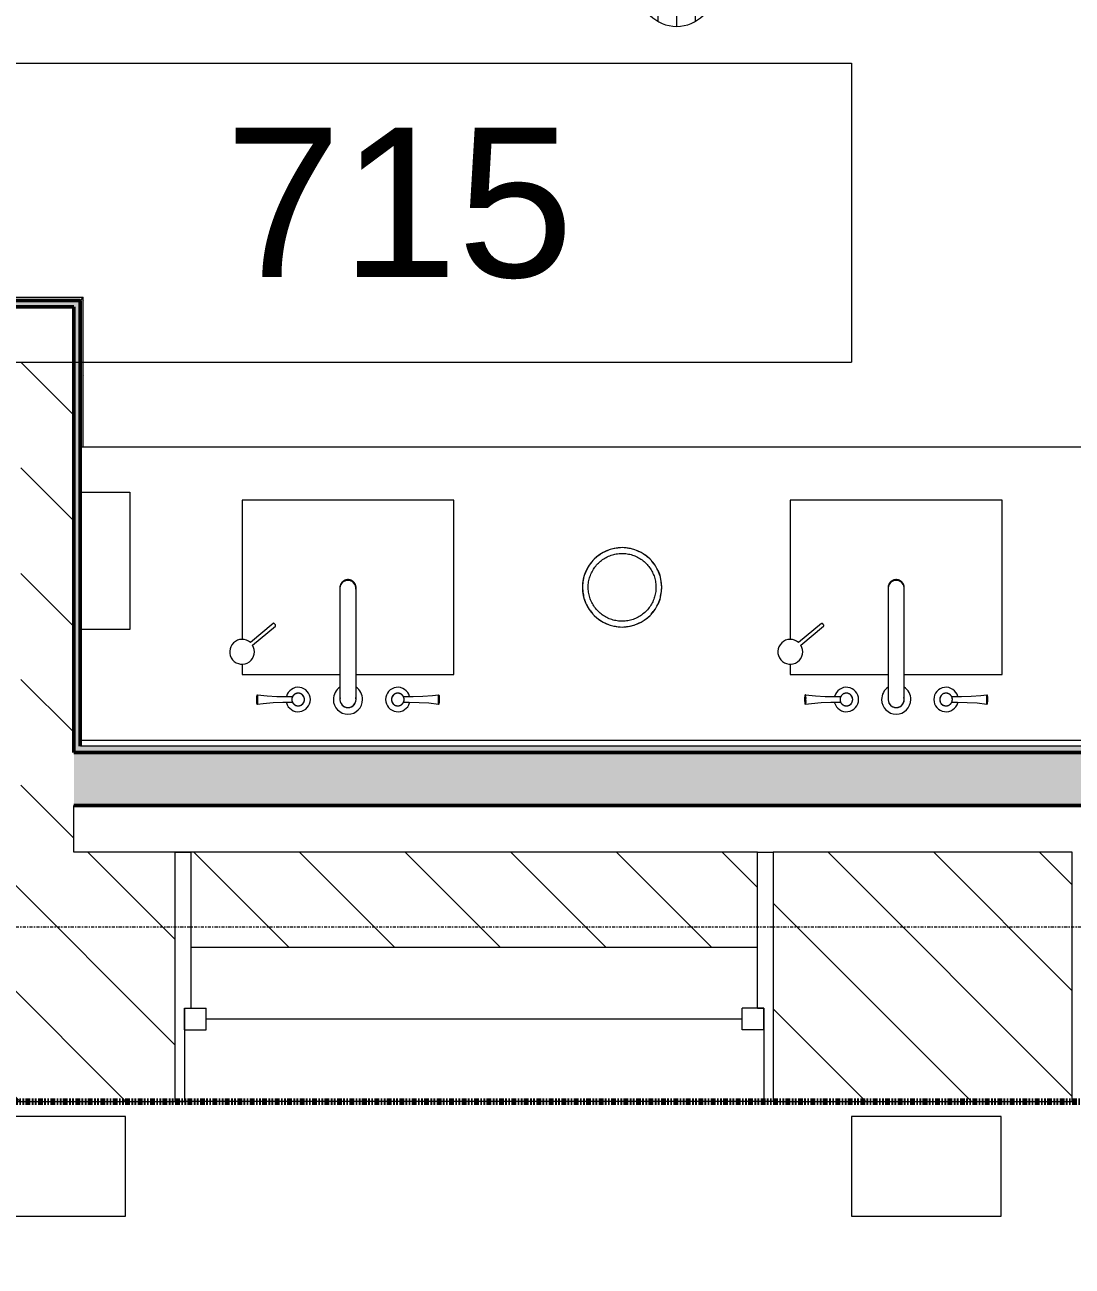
# Model space of a CAD drawing. Header units: inches. Extents: x -1106 to 1409, y -1111 to 918.
# Drawn here: x 201.2 to 285.3, y -256.5 to -156.9 of the extents above; entities that cross this region are included whole.
import ezdxf

# ---------------------------------------------------------------- set-up
doc = ezdxf.new("R2010")
doc.units = ezdxf.units.IN
doc.header["$MEASUREMENT"] = 0
doc.linetypes.add('Double Dash 3_8_', pattern=[1, 0.375, -0.125, 0.125, -0.125, 0.125, -0.125])
doc.linetypes.add('Grid Line 1_4_', pattern=[0.4375, 0.25, -0.0625, 0.0625, -0.0625])
for name, color, linetype, lineweight in [('A-AREA-IDEN', 2, 'Continuous', 9), ('A-DETL', 90, 'Continuous', 13), ('A-GLAZ', 151, 'Continuous', 13), ('A-WALL', 113, 'Continuous', 13), ('A-WALL-PATT', 111, 'Continuous', 13), ('I-WALL', 2, 'Continuous', 13), ('M-EQPM', 50, 'Continuous', 13), ('P-SANR-FIXT', 6, 'Continuous', 9), ('Q-CASE', 31, 'Continuous', 9), ('Q-SPCQ', 91, 'Continuous', 13), ('S-GRID', 1, 'Continuous', 9)]:
    doc.layers.add(name, color=color, linetype=linetype, lineweight=lineweight)
doc.styles.add('Arial_3', font='arial.ttf', dxfattribs={"height": 12})
pattern_1 = [(135, (0, 0), (-4.24264, -4.24264), [])]

# ---------------------------------------------------------------- blocks, each defined once
blk = doc.blocks.new('Double Hung - 48_ x 88_-2956991-7TH FLOOR TELECOM UNDERFLOOR ROUTING PLAN')
at = {"layer": 'A-GLAZ', "color": 133, "lineweight": 20}
for p, q in [((-22.75, 10), (-24, 10)), ((-22.75, 10), (-22.75, -2.5)), ((22.75, 10), (24, 10)), ((22.75, -2.5), (22.75, 10)), ((-23.25, -2.5), (-21.5, -2.5)), ((-23.25, -4.25), (-23.25, -2.5)), ((-23.25, -2.5), (-22.75, -2.5)), ((-23.25, -2.5), (-23.25, -10)), ((-21.5, -4.25), (-21.5, -2.5)), ((21.5, -4.25), (21.5, -2.5)), ((23.25, -2.5), (21.5, -2.5)), ((22.75, -2.5), (23.25, -2.5)), ((23.25, -4.25), (23.25, -2.5)), ((23.25, -2.5), (23.25, -10)), ((-21.5, -3.375), (21.5, -3.375)), ((-23.25, -4.25), (-21.5, -4.25)), ((23.25, -4.25), (21.5, -4.25)), ((-24, -10), (-23.25, -10)), ((24, -10), (23.25, -10))]:
    blk.add_line(p, q, dxfattribs=at)
blk = doc.blocks.new('Circular_Waste-Receptacle_Bobrick_B-529 - B-529-2568144-7TH FLOOR TELECOM UNDERFLOOR ROUTING PLAN')
at = {"layer": 'Q-SPCQ', "color": 53, "lineweight": 9, "flags": 128}
for points in [[(-0.966, 3.023), (-1.086, 2.982), (-1.204, 2.936), (-1.321, 2.885), (-1.435, 2.83)], [(-0.134, 3.17), (-0.219, 3.166), (-0.346, 3.154), (-0.472, 3.138), (-0.597, 3.117), (-0.693, 3.096)], [(0.664, 3.103), (0.539, 3.127), (0.414, 3.146), (0.288, 3.16), (0.161, 3.169)], [(1.47, 2.812), (1.383, 2.856), (1.267, 2.909), (1.15, 2.958), (1.031, 3.001), (0.95, 3.027)], [(-2.719, 0), (-2.717, 0.109), (-2.71, 0.217), (-2.699, 0.325), (-2.684, 0.433), (-2.665, 0.54), (-2.641, 0.646), (-2.613, 0.751), (-2.581, 0.855), (-2.544, 0.958), (-2.504, 1.059), (-2.46, 1.158), (-2.412, 1.255), (-2.359, 1.351), (-2.303, 1.444), (-2.244, 1.535), (-2.181, 1.624), (-2.114, 1.71), (-2.044, 1.793), (-1.971, 1.873), (-1.894, 1.95), (-1.815, 2.024), (-1.732, 2.095), (-1.647, 2.163), (-1.559, 2.227), (-1.469, 2.288), (-1.376, 2.345), (-1.281, 2.398), (-1.185, 2.447), (-1.086, 2.493), (-0.985, 2.534), (-0.883, 2.571), (-0.78, 2.605), (-0.675, 2.634), (-0.569, 2.659), (-0.462, 2.679), (-0.355, 2.696), (-0.247, 2.708), (-0.138, 2.715), (-0.029, 2.719), (0.079, 2.718), (0.188, 2.712), (0.296, 2.703), (0.404, 2.689), (0.511, 2.67), (0.618, 2.648), (0.723, 2.621), (0.827, 2.59), (0.93, 2.555), (1.032, 2.515), (1.131, 2.472), (1.229, 2.425), (1.325, 2.374), (1.419, 2.319), (1.511, 2.26), (1.6, 2.198), (1.687, 2.132), (1.771, 2.063), (1.852, 1.991), (1.93, 1.915), (2.005, 1.836), (2.077, 1.755), (2.145, 1.67), (2.21, 1.583), (2.272, 1.494), (2.33, 1.402), (2.384, 1.307), (2.434, 1.211), (2.481, 1.113), (2.523, 1.012), (2.562, 0.911), (2.596, 0.808), (2.626, 0.703), (2.652, 0.598), (2.674, 0.491), (2.692, 0.384), (2.705, 0.276), (2.714, 0.167), (2.718, 0.059), (2.719, 0)], [(-2.34, 2.143), (-2.424, 2.048), (-2.504, 1.95), (-2.58, 1.848), (-2.652, 1.743)], [(-1.701, 2.678), (-1.763, 2.638), (-1.867, 2.566), (-1.969, 2.489), (-2.067, 2.408), (-2.149, 2.334)], [(2.118, 2.363), (2.022, 2.446), (1.922, 2.525), (1.82, 2.6), (1.715, 2.67)], [(2.68, 1.698), (2.619, 1.792), (2.545, 1.895), (2.467, 1.995), (2.386, 2.092), (2.336, 2.146)], [(-2.812, 1.468), (-2.841, 1.413), (-2.895, 1.299), (-2.945, 1.182), (-2.99, 1.063), (-3.03, 0.944)], [(3.027, 0.95), (3.012, 0.998), (2.97, 1.118), (2.923, 1.236), (2.871, 1.352), (2.815, 1.465)], [(-3.096, 0.697), (-3.121, 0.573), (-3.142, 0.448), (-3.157, 0.322), (-3.167, 0.195), (-3.17, 0.134)], [(3.171, 0.128), (3.163, 0.254), (3.15, 0.38), (3.133, 0.506), (3.11, 0.63), (3.097, 0.691)], [(-3.171, -0.128), (-3.163, -0.254), (-3.15, -0.38), (-3.133, -0.506), (-3.11, -0.63), (-3.097, -0.691)], [(-3.027, -0.95), (-3.012, -0.998), (-2.97, -1.118), (-2.923, -1.236), (-2.871, -1.352), (-2.815, -1.465)], [(2.719, 0), (2.717, -0.109), (2.71, -0.217), (2.699, -0.325), (2.684, -0.433), (2.665, -0.54), (2.641, -0.646), (2.613, -0.751), (2.581, -0.855), (2.544, -0.958), (2.504, -1.059), (2.46, -1.158), (2.412, -1.255), (2.359, -1.351), (2.303, -1.444), (2.244, -1.535), (2.181, -1.624), (2.114, -1.71), (2.044, -1.793), (1.971, -1.873), (1.894, -1.95), (1.815, -2.024), (1.732, -2.095), (1.647, -2.163), (1.559, -2.227), (1.469, -2.288), (1.376, -2.345), (1.281, -2.398), (1.185, -2.447), (1.086, -2.493), (0.985, -2.534), (0.883, -2.571), (0.78, -2.605), (0.675, -2.634), (0.569, -2.659), (0.462, -2.679), (0.355, -2.696), (0.247, -2.708), (0.138, -2.715), (0.029, -2.719), (-0.079, -2.718), (-0.188, -2.712), (-0.296, -2.703), (-0.404, -2.689), (-0.511, -2.67), (-0.618, -2.648), (-0.723, -2.621), (-0.827, -2.59), (-0.93, -2.555), (-1.032, -2.515), (-1.131, -2.472), (-1.229, -2.425), (-1.325, -2.374), (-1.419, -2.319), (-1.511, -2.26), (-1.6, -2.198), (-1.687, -2.132), (-1.771, -2.063), (-1.852, -1.991), (-1.93, -1.915), (-2.005, -1.836), (-2.077, -1.755), (-2.145, -1.67), (-2.21, -1.583), (-2.272, -1.494), (-2.33, -1.402), (-2.384, -1.307), (-2.434, -1.211), (-2.481, -1.113), (-2.523, -1.012), (-2.562, -0.911), (-2.596, -0.808), (-2.626, -0.703), (-2.652, -0.598), (-2.674, -0.491), (-2.692, -0.384), (-2.705, -0.276), (-2.714, -0.167), (-2.718, -0.059), (-2.719, 0)], [(2.812, -1.468), (2.841, -1.413), (2.895, -1.299), (2.945, -1.182), (2.99, -1.063), (3.03, -0.944)], [(3.096, -0.697), (3.121, -0.573), (3.142, -0.448), (3.157, -0.322), (3.167, -0.195), (3.17, -0.134)], [(-2.68, -1.698), (-2.619, -1.792), (-2.545, -1.895), (-2.467, -1.995), (-2.386, -2.092), (-2.336, -2.146)], [(2.34, -2.143), (2.424, -2.048), (2.504, -1.95), (2.58, -1.848), (2.652, -1.743)], [(-2.118, -2.363), (-2.022, -2.446), (-1.922, -2.525), (-1.82, -2.6), (-1.715, -2.67)], [(-1.47, -2.812), (-1.383, -2.856), (-1.267, -2.909), (-1.15, -2.958), (-1.031, -3.001), (-0.95, -3.027)], [(0.966, -3.023), (1.086, -2.982), (1.204, -2.936), (1.321, -2.885), (1.435, -2.83)], [(1.701, -2.678), (1.763, -2.638), (1.867, -2.566), (1.969, -2.489), (2.067, -2.408), (2.149, -2.334)], [(-0.664, -3.103), (-0.539, -3.127), (-0.414, -3.146), (-0.288, -3.16), (-0.161, -3.169)], [(0.134, -3.17), (0.219, -3.166), (0.346, -3.154), (0.472, -3.138), (0.597, -3.117), (0.693, -3.096)]]:
    blk.add_lwpolyline(points, dxfattribs=at)
at = {"layer": 'Q-SPCQ', "color": 53, "lineweight": 9}
for start, end in [(360, 180), (180, 360)]:
    blk.add_arc((0, 0), 3.187, start, end, dxfattribs=at)
blk = doc.blocks.new('Faucet-Bath_Deck-Mount_Transitional_Nexus_TB794DD_TOTO - TB794DD-V2-7TH FLOOR TELECOM UNDERFLOOR ROUTING PLAN')
at = {"layer": 'P-SANR-FIXT', "color": 53}
for p, q in [((-7.267, 0.314), (-7.267, 0.231)), ((-7.267, 0.231), (-7.267, 0.275)), ((7.267, 0.229), (7.267, 0.315)), ((-7.267, -0.231), (-7.267, -0.314)), ((7.267, -0.229), (7.267, -0.275)), ((7.267, -0.315), (7.267, -0.229)), ((-0.646, -1.855), (-0.646, -6.874)), ((0.646, -6.874), (0.646, -1.855)), ((-0.646, -8.905), (-0.646, -8.915)), ((-0.646, -8.915), (-0.646, -8.979)), ((0.646, -8.915), (0.646, -8.905)), ((0.646, -8.979), (0.646, -8.915))]:
    blk.add_line(p, q, dxfattribs=at)
at = {"layer": 'P-SANR-FIXT', "color": 53, "flags": 128}
for points in [[(-7.328, 0), (-7.326, 0.079), (-7.321, 0.157), (-7.313, 0.235), (-7.302, 0.313), (-7.293, 0.367)], [(-7.293, 0.367), (-7.293, 0.368), (-7.292, 0.369), (-7.292, 0.37), (-7.292, 0.371), (-7.291, 0.372), (-7.291, 0.373), (-7.291, 0.374), (-7.29, 0.375), (-7.289, 0.376), (-7.289, 0.377), (-7.288, 0.378), (-7.288, 0.379), (-7.287, 0.38), (-7.286, 0.381), (-7.285, 0.381), (-7.285, 0.382), (-7.284, 0.383), (-7.283, 0.384), (-7.282, 0.384), (-7.281, 0.385), (-7.28, 0.385), (-7.279, 0.386), (-7.278, 0.387), (-7.277, 0.387), (-7.276, 0.387), (-7.275, 0.388), (-7.274, 0.388), (-7.273, 0.388), (-7.272, 0.389), (-7.271, 0.389), (-7.27, 0.389), (-7.269, 0.389), (-7.268, 0.389), (-7.267, 0.389), (-7.267, 0.389)], [(-7.267, 0.389), (-6.488, 0.306), (-5.707, 0.254), (-4.924, 0.233), (-4.451, 0.236)], [(-3.491, 0), (-3.491, 0.02), (-3.493, 0.041), (-3.495, 0.061), (-3.497, 0.081), (-3.501, 0.101), (-3.506, 0.121), (-3.511, 0.141), (-3.517, 0.16), (-3.524, 0.179), (-3.531, 0.198), (-3.539, 0.217), (-3.548, 0.235), (-3.558, 0.253), (-3.569, 0.27), (-3.58, 0.287), (-3.592, 0.304), (-3.604, 0.32), (-3.617, 0.336), (-3.631, 0.351), (-3.645, 0.365), (-3.66, 0.379), (-3.676, 0.392), (-3.692, 0.405), (-3.708, 0.417), (-3.725, 0.428), (-3.742, 0.439), (-3.76, 0.449), (-3.778, 0.458), (-3.797, 0.467), (-3.816, 0.474), (-3.835, 0.481), (-3.854, 0.488), (-3.874, 0.493), (-3.893, 0.498), (-3.913, 0.502), (-3.934, 0.505), (-3.954, 0.507), (-3.974, 0.508), (-3.995, 0.509), (-4.015, 0.509), (-4.035, 0.508), (-4.055, 0.506), (-4.076, 0.503), (-4.096, 0.5), (-4.116, 0.496), (-4.135, 0.491), (-4.155, 0.485), (-4.174, 0.478), (-4.193, 0.471), (-4.212, 0.463), (-4.23, 0.454), (-4.248, 0.444), (-4.266, 0.434), (-4.283, 0.423), (-4.3, 0.412), (-4.316, 0.399), (-4.332, 0.386), (-4.347, 0.373), (-4.361, 0.359), (-4.375, 0.344), (-4.389, 0.329), (-4.402, 0.313), (-4.414, 0.296), (-4.425, 0.28), (-4.436, 0.262), (-4.446, 0.245), (-4.456, 0.227), (-4.464, 0.208), (-4.472, 0.19), (-4.48, 0.171), (-4.486, 0.151), (-4.492, 0.132), (-4.497, 0.112), (-4.501, 0.092), (-4.504, 0.072), (-4.506, 0.052), (-4.508, 0.031), (-4.509, 0.011), (-4.509, 0)], [(4.509, 0), (4.509, 0.02), (4.507, 0.041), (4.505, 0.061), (4.503, 0.081), (4.499, 0.101), (4.494, 0.121), (4.489, 0.141), (4.483, 0.16), (4.476, 0.179), (4.469, 0.198), (4.461, 0.217), (4.452, 0.235), (4.442, 0.253), (4.431, 0.27), (4.42, 0.287), (4.408, 0.304), (4.396, 0.32), (4.383, 0.336), (4.369, 0.351), (4.355, 0.365), (4.34, 0.379), (4.324, 0.392), (4.308, 0.405), (4.292, 0.417), (4.275, 0.428), (4.258, 0.439), (4.24, 0.449), (4.222, 0.458), (4.203, 0.467), (4.184, 0.474), (4.165, 0.481), (4.146, 0.488), (4.126, 0.493), (4.107, 0.498), (4.087, 0.502), (4.066, 0.505), (4.046, 0.507), (4.026, 0.508), (4.005, 0.509), (3.985, 0.509), (3.965, 0.508), (3.945, 0.506), (3.924, 0.503), (3.904, 0.5), (3.884, 0.496), (3.865, 0.491), (3.845, 0.485), (3.826, 0.478), (3.807, 0.471), (3.788, 0.463), (3.77, 0.454), (3.752, 0.444), (3.734, 0.434), (3.717, 0.423), (3.7, 0.412), (3.684, 0.399), (3.668, 0.386), (3.653, 0.373), (3.639, 0.359), (3.625, 0.344), (3.611, 0.329), (3.598, 0.313), (3.586, 0.296), (3.575, 0.28), (3.564, 0.262), (3.554, 0.245), (3.544, 0.227), (3.536, 0.208), (3.528, 0.19), (3.52, 0.171), (3.514, 0.151), (3.508, 0.132), (3.503, 0.112), (3.499, 0.092), (3.496, 0.072), (3.494, 0.052), (3.492, 0.031), (3.491, 0.011), (3.491, 0)], [(4.451, 0.236), (5.234, 0.238), (6.017, 0.271), (6.797, 0.335), (7.267, 0.389)], [(7.267, 0.389), (7.268, 0.389), (7.269, 0.389), (7.27, 0.389), (7.271, 0.389), (7.272, 0.389), (7.273, 0.389), (7.274, 0.388), (7.275, 0.388), (7.276, 0.388), (7.277, 0.387), (7.278, 0.387), (7.279, 0.386), (7.28, 0.386), (7.281, 0.385), (7.282, 0.384), (7.283, 0.384), (7.284, 0.383), (7.284, 0.382), (7.285, 0.382), (7.286, 0.381), (7.287, 0.38), (7.287, 0.379), (7.288, 0.378), (7.289, 0.378), (7.289, 0.377), (7.29, 0.376), (7.29, 0.375), (7.291, 0.374), (7.291, 0.373), (7.292, 0.372), (7.292, 0.371), (7.292, 0.37), (7.293, 0.369), (7.293, 0.368), (7.293, 0.367)], [(7.293, 0.367), (7.306, 0.29), (7.316, 0.212), (7.323, 0.134), (7.327, 0.055), (7.328, 0)], [(7.328, 0), (7.326, -0.079), (7.321, -0.157), (7.313, -0.235), (7.302, -0.313), (7.293, -0.367)], [(-7.293, -0.367), (-7.306, -0.29), (-7.316, -0.212), (-7.323, -0.133), (-7.327, -0.055), (-7.328, 0)], [(-7.267, -0.389), (-7.268, -0.389), (-7.269, -0.389), (-7.27, -0.389), (-7.271, -0.389), (-7.272, -0.389), (-7.273, -0.389), (-7.274, -0.388), (-7.275, -0.388), (-7.276, -0.388), (-7.277, -0.387), (-7.278, -0.387), (-7.279, -0.386), (-7.28, -0.386), (-7.281, -0.385), (-7.282, -0.384), (-7.283, -0.384), (-7.284, -0.383), (-7.284, -0.382), (-7.285, -0.382), (-7.286, -0.381), (-7.287, -0.38), (-7.287, -0.379), (-7.288, -0.378), (-7.289, -0.377), (-7.289, -0.377), (-7.29, -0.376), (-7.29, -0.375), (-7.291, -0.374), (-7.291, -0.373), (-7.292, -0.372), (-7.292, -0.371), (-7.292, -0.37), (-7.293, -0.369), (-7.293, -0.367), (-7.293, -0.367)], [(-4.451, -0.236), (-5.234, -0.238), (-6.017, -0.271), (-6.797, -0.335), (-7.267, -0.389)], [(-4.509, 0), (-4.509, -0.02), (-4.507, -0.041), (-4.505, -0.061), (-4.503, -0.081), (-4.499, -0.101), (-4.494, -0.121), (-4.489, -0.141), (-4.483, -0.16), (-4.476, -0.179), (-4.469, -0.198), (-4.461, -0.217), (-4.452, -0.235), (-4.442, -0.253), (-4.431, -0.27), (-4.42, -0.287), (-4.408, -0.304), (-4.396, -0.32), (-4.383, -0.336), (-4.369, -0.351), (-4.355, -0.365), (-4.34, -0.379), (-4.324, -0.392), (-4.308, -0.405), (-4.292, -0.417), (-4.275, -0.428), (-4.258, -0.439), (-4.24, -0.449), (-4.222, -0.458), (-4.203, -0.467), (-4.184, -0.474), (-4.165, -0.481), (-4.146, -0.488), (-4.126, -0.493), (-4.107, -0.498), (-4.087, -0.502), (-4.066, -0.505), (-4.046, -0.507), (-4.026, -0.508), (-4.005, -0.509), (-3.985, -0.509), (-3.965, -0.508), (-3.945, -0.506), (-3.924, -0.503), (-3.904, -0.5), (-3.884, -0.496), (-3.865, -0.491), (-3.845, -0.485), (-3.826, -0.478), (-3.807, -0.471), (-3.788, -0.463), (-3.77, -0.454), (-3.752, -0.444), (-3.734, -0.434), (-3.717, -0.423), (-3.7, -0.412), (-3.684, -0.399), (-3.668, -0.386), (-3.653, -0.373), (-3.639, -0.359), (-3.625, -0.344), (-3.611, -0.329), (-3.598, -0.313), (-3.586, -0.296), (-3.575, -0.28), (-3.564, -0.262), (-3.554, -0.245), (-3.544, -0.227), (-3.536, -0.208), (-3.528, -0.19), (-3.52, -0.171), (-3.514, -0.151), (-3.508, -0.132), (-3.503, -0.112), (-3.499, -0.092), (-3.496, -0.072), (-3.494, -0.052), (-3.492, -0.031), (-3.491, -0.011), (-3.491, 0)], [(-0.646, 0), (-0.646, -0.002), (-0.646, -0.006), (-0.646, -0.014), (-0.646, -0.025), (-0.646, -0.039), (-0.646, -0.056), (-0.646, -0.076), (-0.646, -0.099), (-0.646, -0.125), (-0.646, -0.155), (-0.646, -0.186), (-0.646, -0.221), (-0.646, -0.259), (-0.646, -0.299), (-0.646, -0.342), (-0.646, -0.387), (-0.646, -0.435), (-0.646, -0.486), (-0.646, -0.539), (-0.646, -0.594), (-0.646, -0.651), (-0.646, -0.71), (-0.646, -0.772), (-0.646, -0.835), (-0.646, -0.9), (-0.646, -0.967), (-0.646, -1.035), (-0.646, -1.105), (-0.646, -1.176), (-0.646, -1.248), (-0.646, -1.322), (-0.646, -1.396), (-0.646, -1.472), (-0.646, -1.548), (-0.646, -1.625), (-0.646, -1.702), (-0.646, -1.78), (-0.646, -1.855)], [(0.646, -1.855), (0.646, -1.777), (0.646, -1.699), (0.646, -1.622), (0.646, -1.545), (0.646, -1.469), (0.646, -1.393), (0.646, -1.319), (0.646, -1.245), (0.646, -1.173), (0.646, -1.102), (0.646, -1.032), (0.646, -0.964), (0.646, -0.897), (0.646, -0.832), (0.646, -0.769), (0.646, -0.708), (0.646, -0.649), (0.646, -0.591), (0.646, -0.537), (0.646, -0.484), (0.646, -0.433), (0.646, -0.386), (0.646, -0.34), (0.646, -0.297), (0.646, -0.257), (0.646, -0.22), (0.646, -0.185), (0.646, -0.153), (0.646, -0.124), (0.646, -0.098), (0.646, -0.075), (0.646, -0.055), (0.646, -0.038), (0.646, -0.025), (0.646, -0.014), (0.646, -0.006), (0.646, -0.001), (0.646, 0)], [(3.491, 0), (3.491, -0.02), (3.493, -0.041), (3.495, -0.061), (3.497, -0.081), (3.501, -0.101), (3.506, -0.121), (3.511, -0.141), (3.517, -0.16), (3.524, -0.179), (3.531, -0.198), (3.539, -0.217), (3.548, -0.235), (3.558, -0.253), (3.569, -0.27), (3.58, -0.287), (3.592, -0.304), (3.604, -0.32), (3.617, -0.336), (3.631, -0.351), (3.645, -0.365), (3.66, -0.379), (3.676, -0.392), (3.692, -0.405), (3.708, -0.417), (3.725, -0.428), (3.742, -0.439), (3.76, -0.449), (3.778, -0.458), (3.797, -0.467), (3.816, -0.474), (3.835, -0.481), (3.854, -0.488), (3.874, -0.493), (3.893, -0.498), (3.913, -0.502), (3.934, -0.505), (3.954, -0.507), (3.974, -0.508), (3.995, -0.509), (4.015, -0.509), (4.035, -0.508), (4.055, -0.506), (4.076, -0.503), (4.096, -0.5), (4.116, -0.496), (4.135, -0.491), (4.155, -0.485), (4.174, -0.478), (4.193, -0.471), (4.212, -0.463), (4.23, -0.454), (4.248, -0.444), (4.266, -0.434), (4.283, -0.423), (4.3, -0.412), (4.316, -0.399), (4.332, -0.386), (4.347, -0.373), (4.361, -0.359), (4.375, -0.344), (4.389, -0.329), (4.402, -0.313), (4.414, -0.296), (4.425, -0.28), (4.436, -0.262), (4.446, -0.245), (4.456, -0.227), (4.464, -0.208), (4.472, -0.19), (4.48, -0.171), (4.486, -0.151), (4.492, -0.132), (4.497, -0.112), (4.501, -0.092), (4.504, -0.072), (4.506, -0.052), (4.508, -0.031), (4.509, -0.011), (4.509, 0)], [(7.267, -0.389), (6.488, -0.306), (5.707, -0.254), (4.924, -0.233), (4.451, -0.236)], [(7.293, -0.367), (7.293, -0.368), (7.292, -0.369), (7.292, -0.37), (7.292, -0.372), (7.291, -0.373), (7.291, -0.374), (7.29, -0.374), (7.29, -0.375), (7.289, -0.376), (7.289, -0.377), (7.288, -0.378), (7.288, -0.379), (7.287, -0.38), (7.286, -0.381), (7.285, -0.381), (7.285, -0.382), (7.284, -0.383), (7.283, -0.384), (7.282, -0.384), (7.281, -0.385), (7.28, -0.385), (7.279, -0.386), (7.278, -0.387), (7.277, -0.387), (7.276, -0.387), (7.275, -0.388), (7.274, -0.388), (7.273, -0.388), (7.272, -0.389), (7.271, -0.389), (7.27, -0.389), (7.269, -0.389), (7.268, -0.389), (7.267, -0.389), (7.267, -0.389)], [(-0.646, -6.874), (-0.646, -6.952), (-0.646, -7.03), (-0.646, -7.108), (-0.646, -7.186), (-0.646, -7.264), (-0.646, -7.341), (-0.646, -7.418), (-0.646, -7.494), (-0.646, -7.569), (-0.646, -7.643), (-0.646, -7.716), (-0.646, -7.788), (-0.646, -7.859), (-0.646, -7.928), (-0.646, -7.995), (-0.646, -8.061), (-0.646, -8.126), (-0.646, -8.188), (-0.646, -8.249), (-0.646, -8.307), (-0.646, -8.363), (-0.646, -8.417), (-0.646, -8.469), (-0.646, -8.519), (-0.646, -8.566), (-0.646, -8.61), (-0.646, -8.652), (-0.646, -8.691), (-0.646, -8.727), (-0.646, -8.761), (-0.646, -8.792), (-0.646, -8.819), (-0.646, -8.844), (-0.646, -8.866), (-0.646, -8.885), (-0.646, -8.901), (-0.646, -8.905)], [(0.646, -8.905), (0.646, -8.891), (0.646, -8.873), (0.646, -8.852), (0.646, -8.828), (0.646, -8.801), (0.646, -8.771), (0.646, -8.739), (0.646, -8.703), (0.646, -8.665), (0.646, -8.624), (0.646, -8.58), (0.646, -8.534), (0.646, -8.486), (0.646, -8.435), (0.646, -8.381), (0.646, -8.326), (0.646, -8.268), (0.646, -8.208), (0.646, -8.146), (0.646, -8.082), (0.646, -8.017), (0.646, -7.95), (0.646, -7.881), (0.646, -7.811), (0.646, -7.74), (0.646, -7.667), (0.646, -7.593), (0.646, -7.518), (0.646, -7.443), (0.646, -7.366), (0.646, -7.289), (0.646, -7.212), (0.646, -7.134), (0.646, -7.056), (0.646, -6.977), (0.646, -6.899), (0.646, -6.874)], [(-0.646, -8.979), (-0.646, -9.004), (-0.644, -9.03), (-0.641, -9.055), (-0.638, -9.081), (-0.633, -9.106), (-0.628, -9.13), (-0.621, -9.155), (-0.613, -9.179), (-0.605, -9.204), (-0.595, -9.227), (-0.584, -9.25), (-0.573, -9.273), (-0.561, -9.296), (-0.547, -9.318), (-0.533, -9.339), (-0.518, -9.36), (-0.502, -9.38), (-0.486, -9.399), (-0.468, -9.418), (-0.45, -9.436), (-0.431, -9.454), (-0.411, -9.47), (-0.391, -9.486), (-0.37, -9.501), (-0.349, -9.515), (-0.327, -9.529), (-0.304, -9.541), (-0.281, -9.553), (-0.258, -9.563), (-0.234, -9.573), (-0.21, -9.582), (-0.185, -9.589), (-0.16, -9.596), (-0.135, -9.602), (-0.11, -9.607), (-0.084, -9.611), (-0.059, -9.613), (-0.033, -9.615), (-0.007, -9.616), (0, -9.616)], [(0, -9.616), (0.026, -9.616), (0.052, -9.614), (0.077, -9.612), (0.103, -9.608), (0.128, -9.603), (0.153, -9.598), (0.178, -9.591), (0.203, -9.584), (0.227, -9.575), (0.251, -9.566), (0.275, -9.555), (0.298, -9.544), (0.321, -9.532), (0.343, -9.519), (0.365, -9.505), (0.386, -9.49), (0.406, -9.475), (0.426, -9.458), (0.445, -9.441), (0.463, -9.423), (0.481, -9.404), (0.498, -9.385), (0.514, -9.365), (0.529, -9.345), (0.544, -9.323), (0.557, -9.302), (0.57, -9.279), (0.581, -9.257), (0.592, -9.234), (0.602, -9.21), (0.611, -9.186), (0.619, -9.162), (0.626, -9.137), (0.632, -9.112), (0.637, -9.087), (0.641, -9.062), (0.643, -9.037), (0.645, -9.011), (0.646, -8.986), (0.646, -8.979)]]:
    blk.add_lwpolyline(points, dxfattribs=at)
at = {"layer": 'P-SANR-FIXT', "color": 53}
for centre, radius, start, end in [((0, 0), 1.174, 0, 180), ((-4, 0), 0.979, 0, 165), ((-4, 0), 0.509, 166.18526, 180), ((-4, 0), 0.509, 0, 164.2558), ((0, 0), 0.646, 90, 195), ((0, 0), 0.644, 360, 180), ((0, 0), 0.646, 348.7314, 90), ((4, 0), 0.979, 15, 180), ((4, 0), 0.979, 180, 345), ((4, 0), 0.509, 15.7442, 180), ((4, 0), 0.509, 360, 13.81474), ((-4, 0), 0.979, 195, 360), ((-4, 0), 0.509, 180, 193.81474), ((-4, 0), 0.509, 195.7442, 0), ((0, 0), 1.174, 180, 237.17584), ((0, 0), 0.644, 180, 195), ((0, 0), 0.644, 350.61143, 360), ((0, 0), 1.174, 302.82416, 360), ((4, 0), 0.509, 180, 344.2558), ((4, 0), 0.509, 346.18526, 360)]:
    blk.add_arc(centre, radius, start, end, dxfattribs=at)
for major_axis, start_param, end_param in [((-0.646, 0), 6.169751, 7.853982), ((0.646, 0), 3.141593, 3.355129), ((0.646, 0), 4.712389, 6.407113)]:
    blk.add_ellipse((0, -8.915), major_axis=major_axis, ratio=0.985556, start_param=start_param, end_param=end_param, dxfattribs=at)
for points in [[(-7.267, 0.387), (-7.266, 0.386), (-7.265, 0.383), (-7.263, 0.38)], [(-7.267, 0.381), (-7.267, 0.378), (-7.267, 0.371), (-7.265, 0.361), (-7.263, 0.355)], [(-7.267, 0.355), (-7.267, 0.35), (-7.267, 0.337), (-7.265, 0.322), (-7.263, 0.313)], [(-7.263, 0.23), (-7.265, 0.219), (-7.267, 0.197), (-7.267, 0.172), (-7.267, 0.16)], [(-7.263, 0.159), (-7.265, 0.147), (-7.267, 0.122), (-7.267, 0.095), (-7.267, 0.082)], [(-7.263, 0.082), (-7.265, 0.068), (-7.267, 0.041), (-7.267, 0.014), (-7.267, 0)], [(7.263, 0.38), (7.265, 0.383), (7.266, 0.386), (7.267, 0.387)], [(7.263, 0.355), (7.265, 0.361), (7.267, 0.371), (7.267, 0.378), (7.267, 0.381)], [(7.263, 0.315), (7.265, 0.323), (7.267, 0.338), (7.267, 0.35), (7.267, 0.356)], [(7.267, 0.158), (7.267, 0.171), (7.267, 0.195), (7.265, 0.218), (7.263, 0.228)], [(7.267, 0.081), (7.267, 0.094), (7.267, 0.12), (7.265, 0.146), (7.263, 0.158)], [(7.267, 0), (7.267, 0.014), (7.267, 0.041), (7.265, 0.068), (7.263, 0.081)], [(-7.267, 0), (-7.267, -0.014), (-7.267, -0.041), (-7.265, -0.068), (-7.263, -0.082)], [(-7.267, -0.082), (-7.267, -0.095), (-7.267, -0.122), (-7.265, -0.147), (-7.263, -0.159)], [(-7.267, -0.16), (-7.267, -0.172), (-7.267, -0.197), (-7.265, -0.219), (-7.263, -0.23)], [(-7.263, -0.313), (-7.265, -0.322), (-7.267, -0.337), (-7.267, -0.35), (-7.267, -0.355)], [(-7.263, -0.355), (-7.265, -0.361), (-7.267, -0.371), (-7.267, -0.378), (-7.267, -0.381)], [(-7.267, -0.387), (-7.266, -0.386), (-7.265, -0.383), (-7.263, -0.38)], [(-7.263, -0.38), (-7.265, -0.383), (-7.266, -0.386), (-7.267, -0.387)], [(7.263, -0.081), (7.265, -0.068), (7.267, -0.041), (7.267, -0.014), (7.267, 0)], [(7.263, -0.158), (7.265, -0.146), (7.267, -0.12), (7.267, -0.094), (7.267, -0.081)], [(7.263, -0.228), (7.265, -0.218), (7.267, -0.195), (7.267, -0.171), (7.267, -0.158)], [(7.267, -0.356), (7.267, -0.35), (7.267, -0.338), (7.265, -0.323), (7.263, -0.315)], [(7.267, -0.381), (7.267, -0.378), (7.267, -0.371), (7.265, -0.361), (7.263, -0.355)], [(7.263, -0.38), (7.265, -0.383), (7.266, -0.386), (7.267, -0.387)], [(7.267, -0.389), (7.267, -0.389), (7.267, -0.388), (7.265, -0.383), (7.263, -0.38)]]:
    blk.add_open_spline(points, degree=3, dxfattribs=at)
for points, knots in [([(-4.453, 0.232), (-4.454, 0.231), (-4.456, 0.226), (-4.462, 0.213), (-4.47, 0.196), (-4.478, 0.176), (-4.488, 0.145), (-4.503, 0.086), (-4.509, 0.036), (-4.509, 0)], [0.5555556, 0.5555556, 0.5555556, 0.5555556, 0.5833333, 0.6527778, 0.6875, 0.7222222, 0.7916667, 0.8611111, 1, 1, 1, 1]), ([(4.509, 0), (4.509, 0.029), (4.504, 0.083), (4.489, 0.143), (4.476, 0.181), (4.468, 0.201), (4.462, 0.213), (4.457, 0.224), (4.454, 0.23), (4.453, 0.232)], [0, 0, 0, 0, 0.1111111, 0.2222222, 0.2777778, 0.3333333, 0.3611111, 0.3888889, 0.4444444, 0.4444444, 0.4444444, 0.4444444]), ([(-4.509, 0), (-4.509, -0.029), (-4.504, -0.083), (-4.489, -0.143), (-4.476, -0.181), (-4.468, -0.201), (-4.462, -0.213), (-4.457, -0.224), (-4.454, -0.23), (-4.453, -0.232)], [0, 0, 0, 0, 0.1111111, 0.2222222, 0.2777778, 0.3333333, 0.3611111, 0.3888889, 0.4444444, 0.4444444, 0.4444444, 0.4444444]), ([(4.453, -0.232), (4.454, -0.231), (4.456, -0.226), (4.462, -0.213), (4.47, -0.196), (4.478, -0.176), (4.488, -0.145), (4.503, -0.086), (4.509, -0.036), (4.509, 0)], [0.5555556, 0.5555556, 0.5555556, 0.5555556, 0.5833333, 0.6527778, 0.6875, 0.7222222, 0.7916667, 0.8611111, 1, 1, 1, 1])]:
    blk.add_open_spline(points, degree=3, knots=knots, dxfattribs=at)
blk = doc.blocks.new('Sink-Undercounter-Kohler-Caxton-2210 - Vitreous_China-0-White-V3-7TH FLOOR TELECOM UNDERFLOOR ROUTING PLAN')
at = {"layer": 'P-SANR-FIXT'}
for p, q in [((-0.681, 7), (-8.5, 7)), ((-8.5, 7), (-8.5, -7)), ((8.5, 7), (0.645, 7)), ((8.5, 6.16), (8.5, 7)), ((8.5, -7), (8.5, 4.18)), ((-8.5, -7), (8.5, -7))]:
    blk.add_line(p, q, dxfattribs=at)
blk = doc.blocks.new('Accessory-Soap_Dispenser-KOHLER-Contemporary-K-1895 - Not a Type - See Type Catalog-2570115-7TH FLOOR TELECOM UNDERFLOOR ROUTING PLAN')
at = {"layer": 'Q-SPCQ', "lineweight": 9}
for p, q in [((-0.139, -0.985), (-0.139, -3.378)), ((0.139, -3.378), (0.139, -0.985))]:
    blk.add_line(p, q, dxfattribs=at)
for centre, radius, start, end in [((0, 0), 0.995, 278.01769, 261.98231), ((-0.096, -3.378), 0.0427, 180, 246.69916), ((-0.019, -3.199), 0.238, 246.69916, 258.47173), ((-0.011, -3.16), 0.277, 258.47173, 268.54538), ((0, -2.846), 0.592, 268.23769, 271.99398), ((0.011, -3.16), 0.277, 271.99398, 281.52827), ((0.019, -3.199), 0.238, 281.52827, 293.30084), ((0.096, -3.378), 0.0427, 293.30084, 0)]:
    blk.add_arc(centre, radius, start, end, dxfattribs=at)
blk = doc.blocks.new('Sink-Undercounter-Kohler-Caxton-2210 - Vitreous_China-0-White-2565048-7TH FLOOR TELECOM UNDERFLOOR ROUTING PLAN')
at = {"layer": 'P-SANR-FIXT'}
for p, q in [((-0.646, 7), (-8.5, 7)), ((-8.5, 7), (-8.5, -7)), ((8.5, 7), (0.645, 7)), ((8.5, 6.16), (8.5, 7)), ((8.5, -7), (8.5, 4.18)), ((-8.5, -7), (8.5, -7))]:
    blk.add_line(p, q, dxfattribs=at)
blk = doc.blocks.new('FP_10-7TH FLOOR TELECOM UNDERFLOOR ROUTING PLAN')
at = {"layer": 'A-WALL-PATT', "color": 254, "lineweight": 9}
for p, q in [((205.946, -178.994), (205.957, -178.994)), ((205.946, -184.994), (205.957, -184.994))]:
    blk.add_line(p, q, dxfattribs=at)
blk = doc.blocks.new('Basic Wall _ Wall Tile - Restroom 3x6  - 1_2_ Higher - ___-2703601-7TH FLOOR TELECOM UNDERFLOOR ROUTING PLAN')
at = {"layer": 'I-WALL', "color": 253}
blk.add_line((205.898, -190.744), (205.898, -178.744), dxfattribs=at)
at = {"layer": 'I-WALL', "color": 253, "flags": 128}
blk.add_lwpolyline([(205.648, -178.994), (205.656, -178.986), (205.68, -178.962), (205.718, -178.924), (205.769, -178.873), (205.83, -178.812), (205.898, -178.744)], dxfattribs=at)
at = {"layer": 'I-WALL', "color": 253}
blk.add_blockref('FP_10-7TH FLOOR TELECOM UNDERFLOOR ROUTING PLAN', (0, 0), dxfattribs=at)
blk = doc.blocks.new('FP_11-7TH FLOOR TELECOM UNDERFLOOR ROUTING PLAN')
at = {"layer": 'A-WALL-PATT', "color": 254, "lineweight": 9}
for p, q in [((139.648, -178.696), (139.648, -178.685)), ((145.648, -178.696), (145.648, -178.685)), ((151.648, -178.696), (151.648, -178.685)), ((157.648, -178.696), (157.648, -178.685)), ((163.648, -178.696), (163.648, -178.685)), ((169.648, -178.696), (169.648, -178.685)), ((175.648, -178.696), (175.648, -178.685)), ((181.648, -178.696), (181.648, -178.685)), ((187.648, -178.696), (187.648, -178.685)), ((193.648, -178.696), (193.648, -178.685)), ((199.648, -178.696), (199.648, -178.685)), ((205.648, -178.696), (205.648, -178.685))]:
    blk.add_line(p, q, dxfattribs=at)
blk = doc.blocks.new('Basic Wall _ Wall Tile - Restroom 3x6  - 1_2_ Higher - ___-2703599-7TH FLOOR TELECOM UNDERFLOOR ROUTING PLAN')
at = {"layer": 'A-WALL-PATT', "lineweight": 9}
h = blk.add_hatch(dxfattribs=at)
h.set_pattern_fill('FP_12', color=254, style=0, pattern_type=2)
h.set_pattern_definition([(90, (133.648, -178.994), (-6, 4e-16), [8.5, 0]), (0, (133.648, -174.744), (0, -8.5), [6, 0]), (0, (133.648, -178.994), (0, -8.5), [6, 0]), (0, (133.648, -170.494), (0, -8.5), [6, 0])])
h.paths.add_polyline_path([(133.398, -179.244), (133.648, -179.243), (133.648, -178.994)], flags=0)
at = {"layer": 'I-WALL', "color": 253}
for p, q in [((133.648, -179.244), (133.398, -179.244)), ((205.898, -178.744), (133.898, -178.744))]:
    blk.add_line(p, q, dxfattribs=at)
at = {"layer": 'I-WALL', "color": 253, "flags": 128}
for points in [[(133.648, -178.994), (133.656, -178.986), (133.68, -178.962), (133.718, -178.924), (133.769, -178.873), (133.83, -178.812), (133.898, -178.744)], [(205.898, -178.744), (205.83, -178.812), (205.769, -178.873), (205.718, -178.924), (205.68, -178.962), (205.656, -178.986), (205.648, -178.994)]]:
    blk.add_lwpolyline(points, dxfattribs=at)
at = {"layer": 'I-WALL', "color": 253}
blk.add_blockref('FP_11-7TH FLOOR TELECOM UNDERFLOOR ROUTING PLAN', (0, 0), dxfattribs=at)
blk = doc.blocks.new('Mirror with Frame - Women 715-2730566-7TH FLOOR TELECOM UNDERFLOOR ROUTING PLAN')
at = {"layer": 'Q-SPCQ', "color": 53, "lineweight": 9}
for p, q in [((-70.662, 0.75), (-70.662, 0.25)), ((72.588, 0.25), (72.588, 0.75))]:
    blk.add_line(p, q, dxfattribs=at)
at = {"layer": 'Q-SPCQ', "lineweight": 9}
for p, q in [((-70.662, 0.75), (72.588, 0.75)), ((-70.662, 0.75), (-70.662, 0.25)), ((72.588, 0.25), (-70.662, 0.25)), ((72.588, 0.25), (72.588, 0.75))]:
    blk.add_line(p, q, dxfattribs=at)
blk = doc.blocks.new('Bradley-Washroom_Accessories-Towel_Dispensers-250-33 - Bradley-Washroom_Accessories-Towel_Dispensers-250-33-2747052-7TH FLOOR TELECOM UNDERFLOOR ROUTING PLAN')
at = {"layer": 'Q-SPCQ', "color": 53, "lineweight": 9}
for p, q in [((344.93, -197.244), (348.93, -197.244)), ((344.93, -208.244), (344.93, -197.244)), ((348.93, -208.244), (344.93, -208.244))]:
    blk.add_line(p, q, dxfattribs=at)
blk = doc.blocks.new('Exterior Ducts - Exterior Ducts-3175280-7TH FLOOR TELECOM UNDERFLOOR ROUTING PLAN')
at = {"layer": 'M-EQPM', "color": 53, "lineweight": 9}
for p, q in [((136.289, -244.452), (136.289, -256.452)), ((160.289, -244.452), (136.289, -244.452)), ((160.289, -256.452), (160.289, -244.452)), ((209.289, -244.452), (193.289, -244.452)), ((193.289, -244.452), (193.289, -252.452)), ((209.289, -252.452), (209.289, -244.452)), ((279.57, -244.452), (267.57, -244.452)), ((267.57, -244.452), (267.57, -252.452)), ((279.57, -252.452), (279.57, -244.452)), ((193.289, -252.452), (209.289, -252.452)), ((267.57, -252.452), (279.57, -252.452)), ((136.289, -256.452), (160.289, -256.452))]:
    blk.add_line(p, q, dxfattribs=at)
blk = doc.blocks.new('Floor Drain - 6_ Diameter-4443130-7TH FLOOR TELECOM UNDERFLOOR ROUTING PLAN')
at = {"layer": 'P-SANR-FIXT'}
for p, q in [((0, 3), (0, -3)), ((-1.5, 2.598), (-1.5, -2.598)), ((1.5, 2.598), (1.5, -2.598))]:
    blk.add_line(p, q, dxfattribs=at)
for start, end in [(360, 180), (180, 360)]:
    blk.add_arc((0, 0), 3, start, end, dxfattribs=at)
blk = doc.blocks.new('18433_1 - AEO NY - CENTRAL_rvt-1-7TH FLOOR TELECOM UNDERFLOOR ROUTING PLAN')
at = {"layer": 'A-WALL-PATT', "lineweight": 5}
for points in [[(205.148, -179.494), (205.148, -178.994), (133.648, -178.994), (133.648, -179.494), (187.245, -179.494)], [(205.148, -215.244), (205.648, -215.244), (205.648, -178.994), (205.148, -178.994), (205.148, -198.131)], [(349.43, -215.244), (349.43, -214.744), (205.648, -214.744), (205.648, -215.244), (348.93, -215.244)]]:
    blk.add_hatch(color=9, dxfattribs=at).paths.add_polyline_path(points, flags=0)
at = {"layer": 'A-WALL-PATT', "lineweight": 9}
h = blk.add_hatch(dxfattribs=at)
h.set_pattern_fill('FP_1', color=53, style=0, pattern_type=2)
h.set_pattern_definition(pattern_1)
h.paths.add_polyline_path([(205.148, -223.244), (205.148, -179.494), (200.898, -179.494), (200.898, -223.244)], flags=0)
at = {"layer": 'A-WALL-PATT'}
blk.add_hatch(color=253, dxfattribs=at).paths.add_polyline_path([(349.43, -219.494), (349.43, -215.244), (205.148, -215.244), (205.148, -219.494), (322.58, -219.494)], flags=0)
at = {"layer": 'A-WALL-PATT', "lineweight": 9}
h = blk.add_hatch(dxfattribs=at)
h.set_pattern_fill('FP_1', color=53, style=0, pattern_type=2)
h.set_pattern_definition(pattern_1)
h.paths.add_polyline_path([(633.398, -243.244), (633.398, -223.244), (585.274, -223.244), (585.274, -243.244), (627.18, -243.244)], flags=0)
h.paths.add_polyline_path([(537.274, -243.244), (537.274, -223.244), (513.274, -223.244), (513.274, -243.244)], flags=0)
h.paths.add_polyline_path([(465.274, -243.244), (465.274, -223.244), (441.274, -223.244), (441.274, -243.244), (457.915, -243.244)], flags=0)
h.paths.add_polyline_path([(393.274, -243.244), (393.274, -223.244), (333.274, -223.244), (333.274, -243.244), (367.692, -243.244)], flags=0)
h.paths.add_polyline_path([(277.468, -243.244), (285.274, -243.244), (285.274, -223.244), (261.274, -223.244), (261.274, -243.244)], flags=0)
h.paths.add_polyline_path([(213.274, -243.244), (213.274, -223.244), (189.274, -223.244), (189.274, -243.244)], flags=0)
h.paths.add_polyline_path([(125.273, -243.244), (141.274, -243.244), (141.274, -223.244), (125.273, -223.244)], flags=0)
h = blk.add_hatch(dxfattribs=at)
h.set_pattern_fill('FP_1', color=53, style=0, pattern_type=2)
h.set_pattern_definition(pattern_1)
h.paths.add_polyline_path([(260.024, -230.869), (260.024, -223.244), (214.524, -223.244), (214.524, -230.869), (232.357, -230.869)], flags=0)
at = {"layer": 'A-WALL', "color": 133, "lineweight": 20}
for p, q in [((213.274, -223.244), (205.148, -223.244)), ((213.274, -243.244), (213.274, -223.244)), ((260.024, -223.244), (214.524, -223.244)), ((214.524, -223.244), (214.524, -230.869)), ((260.024, -230.869), (260.024, -223.244)), ((285.274, -223.244), (261.274, -223.244)), ((261.274, -223.244), (261.274, -243.244)), ((285.274, -243.244), (285.274, -223.244)), ((214.524, -230.869), (260.024, -230.869)), ((189.274, -243.244), (213.274, -243.244)), ((261.274, -243.244), (285.274, -243.244))]:
    blk.add_line(p, q, dxfattribs=at)
at = {"layer": 'A-WALL', "color": 53, "lineweight": 9}
for p, q in [((213.274, -223.244), (214.524, -223.244)), ((260.024, -223.244), (261.274, -223.244)), ((261.274, -243.244), (213.274, -243.244))]:
    blk.add_line(p, q, dxfattribs=at)
at = {"layer": 'I-WALL', "color": 213, "lineweight": 50}
for p, q in [((205.148, -178.994), (133.648, -178.994)), ((205.648, -178.994), (205.148, -178.994)), ((205.648, -214.744), (205.648, -178.994)), ((133.648, -179.494), (205.148, -179.494)), ((205.148, -179.494), (205.148, -215.244)), ((349.43, -215.244), (205.148, -215.244)), ((205.148, -215.244), (205.648, -215.244)), ((205.648, -215.244), (349.43, -215.244)), ((205.148, -219.494), (349.43, -219.494))]:
    blk.add_line(p, q, dxfattribs=at)
at = {"layer": 'I-WALL', "color": 133, "lineweight": 20}
for p, q in [((205.148, -179.494), (200.898, -179.494)), ((205.148, -215.244), (205.148, -179.494)), ((205.148, -223.244), (205.148, -219.494))]:
    blk.add_line(p, q, dxfattribs=at)
at = {"layer": 'Q-CASE', "color": 53}
blk.add_line((348.93, -190.744), (205.648, -190.744), dxfattribs=at)
at = {"layer": 'S-GRID', "linetype": 'Grid Line 1_4_'}
blk.add_line((965.79, -229.244), (-931.823, -229.244), dxfattribs=at)
at = {"color": 53, "lineweight": 9}
for name, p in [('Floor Drain - 6_ Diameter-4443130-7TH FLOOR TELECOM UNDERFLOOR ROUTING PLAN', (253.523, -153.994)), ('Basic Wall _ Wall Tile - Restroom 3x6  - 1_2_ Higher - ___-2703599-7TH FLOOR TELECOM UNDERFLOOR ROUTING PLAN', (0, 0)), ('Basic Wall _ Wall Tile - Restroom 3x6  - 1_2_ Higher - ___-2703601-7TH FLOOR TELECOM UNDERFLOOR ROUTING PLAN', (0, 0)), ('Circular_Waste-Receptacle_Bobrick_B-529 - B-529-2568144-7TH FLOOR TELECOM UNDERFLOOR ROUTING PLAN', (249.148, -201.994)), ('Mirror with Frame - Women 715-2730566-7TH FLOOR TELECOM UNDERFLOOR ROUTING PLAN', (276.342, -214.994)), ('Double Hung - 48_ x 88_-2956991-7TH FLOOR TELECOM UNDERFLOOR ROUTING PLAN', (237.274, -233.244)), ('Exterior Ducts - Exterior Ducts-3175280-7TH FLOOR TELECOM UNDERFLOOR ROUTING PLAN', (0, 0))]:
    blk.add_blockref(name, p, dxfattribs=at)
for name, p, rotation in [('Bradley-Washroom_Accessories-Towel_Dispensers-250-33 - Bradley-Washroom_Accessories-Towel_Dispensers-250-33-2747052-7TH FLOOR TELECOM UNDERFLOOR ROUTING PLAN', (554.578, -402.614), 180), ('Sink-Undercounter-Kohler-Caxton-2210 - Vitreous_China-0-White-2565048-7TH FLOOR TELECOM UNDERFLOOR ROUTING PLAN', (227.148, -201.994), 180), ('Sink-Undercounter-Kohler-Caxton-2210 - Vitreous_China-0-White-V3-7TH FLOOR TELECOM UNDERFLOOR ROUTING PLAN', (271.148, -201.994), 180), ('Faucet-Bath_Deck-Mount_Transitional_Nexus_TB794DD_TOTO - TB794DD-V2-7TH FLOOR TELECOM UNDERFLOOR ROUTING PLAN', (227.148, -210.994), 180), ('Faucet-Bath_Deck-Mount_Transitional_Nexus_TB794DD_TOTO - TB794DD-V2-7TH FLOOR TELECOM UNDERFLOOR ROUTING PLAN', (271.148, -210.994), 180), ('Accessory-Soap_Dispenser-KOHLER-Contemporary-K-1895 - Not a Type - See Type Catalog-2570115-7TH FLOOR TELECOM UNDERFLOOR ROUTING PLAN', (218.648, -207.164), 129.9999999999995), ('Accessory-Soap_Dispenser-KOHLER-Contemporary-K-1895 - Not a Type - See Type Catalog-2570115-7TH FLOOR TELECOM UNDERFLOOR ROUTING PLAN', (262.648, -207.164), 129.9999999999995)]:
    blk.add_blockref(name, p, dxfattribs=dict(at, rotation=rotation))
blk = doc.blocks.new('Room Tag - Room Tag-84095-7TH FLOOR TELECOM UNDERFLOOR ROUTING PLAN')
at = {"layer": 'A-AREA-IDEN'}
for p, q in [((-0.375, -0.0625), (-0.375, -0.3125)), ((-0.375, -0.0625), (0.375, -0.0625)), ((0.375, -0.0625), (0.375, -0.3125)), ((-0.375, -0.3125), (0.375, -0.3125))]:
    blk.add_line(p, q, dxfattribs=at)

msp = doc.modelspace()

# ---------------------------------------------------------------- block references
at = {"lineweight": 5}
msp.add_blockref('18433_1 - AEO NY - CENTRAL_rvt-1-7TH FLOOR TELECOM UNDERFLOOR ROUTING PLAN', (0, 0), dxfattribs=at)

# ---------------------------------------------------------------- next in the draw order: linework, layer by layer
at = {"layer": 'A-DETL', "linetype": 'Double Dash 3_8_', "lineweight": 140}
msp.add_line((125.273, -243.244), (934.112, -243.244), dxfattribs=at)

# ---------------------------------------------------------------- next in the draw order: block references
at = {"layer": 'A-AREA-IDEN', "xscale": 95.99999999999994, "yscale": 95.99999999999994, "zscale": 95.99999999999994}
msp.add_blockref('Room Tag - Room Tag-84095-7TH FLOOR TELECOM UNDERFLOOR ROUTING PLAN', (231.564, -153.933), dxfattribs=at)

# ---------------------------------------------------------------- next in the draw order: texts
at = {"layer": 'A-AREA-IDEN', "insert": (217.286, -165.109), "char_height": 12, "width": 33.633, "attachment_point": 1, "style": 'Arial_3'}
msp.add_mtext('715', dxfattribs=at)

doc.saveas('drawing.dxf')
